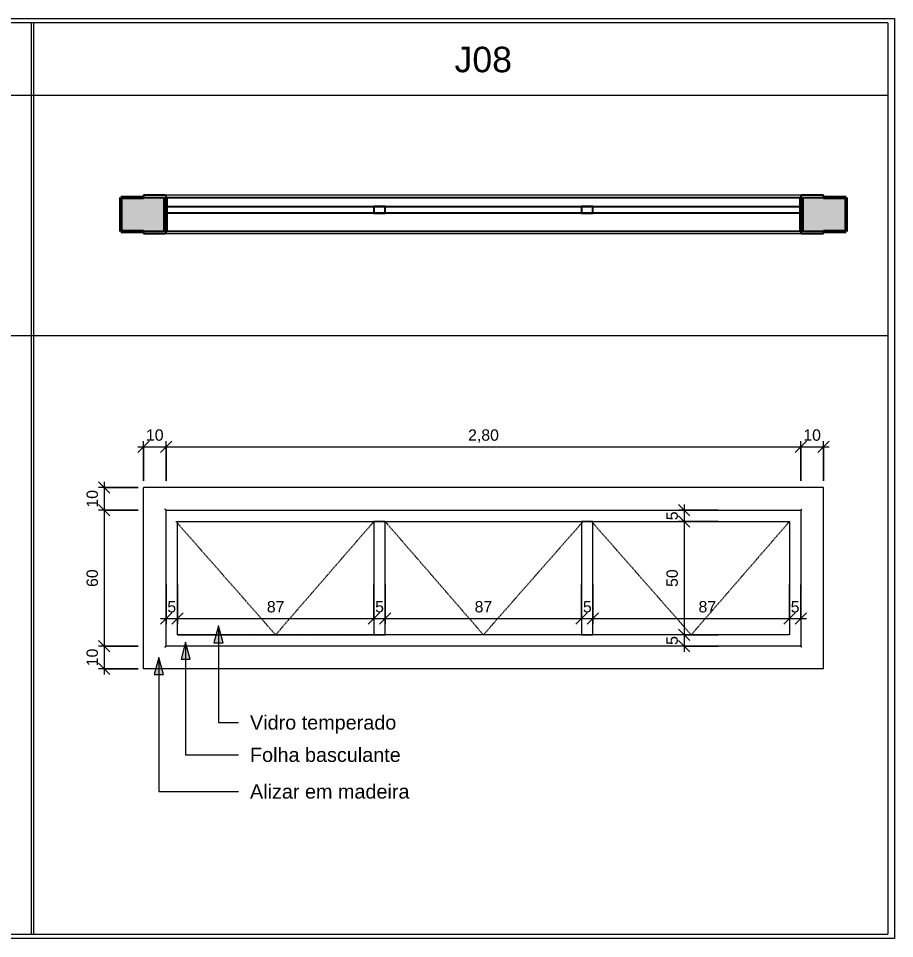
# Model space of a CAD drawing. Header units: millimetres. Extents: x 502 to 64776, y -45 to 5297.
# Drawn here: x 60910 to 64776, y 1167 to 5227 of the extents above; entities that cross this region are included whole.
import ezdxf

# ---------------------------------------------------------------- set-up
doc = ezdxf.new("R2010")
doc.units = ezdxf.units.MM
doc.linetypes.add('Overhead', pattern=[3.96875, 2.38125, -1.5875])
for name, color, linetype, lineweight in [('A-ANNO-DIMS', 211, 'Continuous', 9), ('A-ANNO-DIMS-25', 211, 'Continuous', 9), ('A-DETL-THIN', 151, 'Continuous', 9), ('A-FLOR-OVHD', 1, 'Overhead', 9), ('A-GLAZ', 151, 'Continuous', 25), ('A-WALL', 113, 'Continuous', 50), ('A-WALL-PATT', 111, 'Continuous', 25), ('G-ANNO-TEXT', 231, 'Continuous', 9)]:
    doc.layers.add(name, color=color, linetype=linetype, lineweight=lineweight)
doc.styles.add('@Arial Unicode MS', font='ARIALUNI.TTF', dxfattribs={"height": 50})
doc.styles.add('Arial', font='arial.ttf', dxfattribs={"height": 112.5})
doc.styles.add('Arial_3', font='arial.ttf', dxfattribs={"height": 62.5})
doc.dimstyles.new('CRT_-__Metros_-_Linha_de_chamada_3_5_mm', dxfattribs={"dimscale": 304.8, "dimtxt": 50.292243, "dimasz": 0.164042, "dimexe": 0.082021, "dimexo": 0.0625, "dimgap": 0.04101, "dimtad": 1, "dimlfac": 0.001, "dimrnd": 0.01, "dimzin": 0, "dimdsep": 46, "dimtxsty": '@Arial Unicode MS', "dimblk1": 'OBLIQUE', "dimblk2": 'OBLIQUE', "dimsah": 1, "dimcen": 0.09, "dimdle": 0.082021, "dimazin": 0, "dimtfac": 1, "dimtdec": 4, "dimtix": 1, "dimtmove": 0, "dimatfit": 3, "dimfxl": 0.492126, "dimfxlon": 1, "dimtvp": 1, "dimtolj": 1, "dimtzin": 0, "dimarcsym": 2})
doc.dimstyles.new('CRT_-__Metros_-_Linha_de_chamada_3_5_mm_1', dxfattribs={"dimscale": 304.8, "dimtxt": 50.292243, "dimasz": 0.164042, "dimexe": 0.082021, "dimexo": 0.0625, "dimgap": 0.04101, "dimtad": 1, "dimdec": 0, "dimlfac": 0.1, "dimdsep": 46, "dimtxsty": '@Arial Unicode MS', "dimblk1": 'OBLIQUE', "dimblk2": 'OBLIQUE', "dimsah": 1, "dimcen": 0.09, "dimdle": 0.082021, "dimazin": 0, "dimtfac": 1, "dimtdec": 4, "dimtix": 1, "dimtmove": 0, "dimatfit": 3, "dimfxl": 0.492126, "dimfxlon": 1, "dimtvp": 1, "dimtolj": 1, "dimtzin": 0, "dimarcsym": 2})
doc.dimstyles.new('CRT_-__Metros_-_Linha_de_chamada_3_5_mm_2', dxfattribs={"dimscale": 304.8, "dimtxt": 50.292243, "dimasz": 0.164042, "dimexe": 0.082021, "dimexo": 0.0625, "dimgap": 0.04101, "dimtad": 1, "dimdec": 0, "dimlfac": 0.1, "dimdsep": 46, "dimtxsty": '@Arial Unicode MS', "dimblk1": 'OBLIQUE', "dimblk2": 'OBLIQUE', "dimsah": 1, "dimcen": 0.09, "dimdle": 0.082021, "dimazin": 0, "dimtfac": 1, "dimtdec": 4, "dimtix": 1, "dimtmove": 2, "dimatfit": 3, "dimfxl": 0.492126, "dimfxlon": 1, "dimtvp": 1, "dimtolj": 1, "dimtzin": 0, "dimarcsym": 2})

# ---------------------------------------------------------------- blocks, each defined once
blk = doc.blocks.new('Family - ___-4291962-DETALHAMENTO DE JANELAS')
at = {"layer": 'A-WALL-PATT'}
h = blk.add_hatch(color=256, dxfattribs=at)
h.paths.add_polyline_path([(23369.3, 4287.4), (23564.3, 4287.4), (23564.3, 4437.4), (23364.3, 4437.4), (23364.3, 4287.4)])
h.paths.add_polyline_path([(20559.3, 4287.4), (20564.3, 4287.4), (20564.3, 4437.4), (20364.3, 4437.4), (20364.3, 4287.4), (20464.3, 4287.4)])
at = {"layer": 'A-GLAZ'}
for p, q in [((20464.3, 4447.4), (20464.3, 4437.4)), ((20559.3, 4447.4), (20464.3, 4447.4)), ((20464.3, 4437.4), (20564.3, 4437.4)), ((20564.3, 4437.4), (20564.3, 4442.4)), ((23364.3, 4442.4), (23364.3, 4437.4)), ((23364.3, 4437.4), (23464.3, 4437.4)), ((23464.3, 4447.4), (23369.3, 4447.4)), ((23464.3, 4437.4), (23464.3, 4447.4)), ((20564.3, 4367.4), (20564.3, 4397.4)), ((20564.3, 4397.4), (23364.3, 4397.4)), ((21530.9, 4397.4), (21481, 4397.4)), ((21481, 4397.4), (21481, 4367.4)), ((21530.9, 4367.4), (21530.9, 4397.4)), ((22447.6, 4397.4), (22397.7, 4397.4)), ((22397.7, 4397.4), (22397.7, 4367.4)), ((22447.6, 4367.4), (22447.6, 4397.4)), ((23364.3, 4397.4), (23364.3, 4367.4)), ((23364.3, 4367.4), (20564.3, 4367.4)), ((21481, 4367.4), (21530.9, 4367.4)), ((22397.7, 4367.4), (22447.6, 4367.4)), ((20464.3, 4287.4), (20464.3, 4277.4)), ((20564.3, 4287.4), (20464.3, 4287.4)), ((20464.3, 4277.4), (20559.3, 4277.4)), ((20564.3, 4282.4), (20564.3, 4287.4)), ((23464.3, 4287.4), (23364.3, 4287.4)), ((23364.3, 4287.4), (23364.3, 4282.4)), ((23369.3, 4277.4), (23464.3, 4277.4)), ((23464.3, 4277.4), (23464.3, 4287.4))]:
    blk.add_line(p, q, dxfattribs=at)
at = {"layer": 'A-GLAZ', "lineweight": 9}
for p, q in [((20554.3, 4287.4), (20554.3, 4437.4)), ((23369.3, 4447.4), (20559.3, 4447.4)), ((23364.3, 4437.4), (20564.3, 4437.4)), ((23374.3, 4437.4), (23374.3, 4287.4)), ((20559.3, 4277.4), (23369.3, 4277.4)), ((23364.3, 4287.4), (20564.3, 4287.4))]:
    blk.add_line(p, q, dxfattribs=at)
at = {"layer": 'A-GLAZ'}
for centre, start, end in [((20559.3, 4442.4), 0, 90), ((23369.3, 4442.4), 90, 180), ((20559.3, 4282.4), 270, 0), ((23369.3, 4282.4), 180, 270)]:
    blk.add_arc(centre, 5, start, end, dxfattribs=at)
at = {"layer": 'A-GLAZ', "lineweight": 9}
for points, knots in [([(20559.3, 4447.4), (20559.8, 4447.4), (20560.4, 4447.3), (20561.3, 4447), (20561.8, 4446.8), (20562.1, 4446.6), (20562.5, 4446.3), (20562.8, 4446), (20563.1, 4445.7), (20563.4, 4445.4), (20563.7, 4444.9), (20564, 4444.3), (20564.3, 4443.5), (20564.3, 4442.8), (20564.3, 4442.4)], [0, 0, 0, 0, 0.166667, 0.25, 0.333333, 0.375, 0.416667, 0.5, 0.541667, 0.583333, 0.666667, 0.75, 0.833333, 1, 1, 1, 1]), ([(23369.3, 4447.4), (23368.9, 4447.4), (23368.3, 4447.3), (23367.4, 4447), (23366.9, 4446.8), (23366.6, 4446.6), (23366.2, 4446.3), (23365.9, 4446), (23365.6, 4445.7), (23365.3, 4445.4), (23365, 4444.9), (23364.7, 4444.3), (23364.4, 4443.5), (23364.3, 4442.8), (23364.3, 4442.4)], [0, 0, 0, 0, 0.166667, 0.25, 0.333333, 0.375, 0.416667, 0.5, 0.541667, 0.583333, 0.666667, 0.75, 0.833333, 1, 1, 1, 1]), ([(20564.3, 4282.4), (20564.3, 4282), (20564.3, 4281.3), (20564, 4280.5), (20563.7, 4279.9), (20563.4, 4279.4), (20563.1, 4279.1), (20562.8, 4278.8), (20562.4, 4278.4), (20561.9, 4278.1), (20561.6, 4277.9), (20561.2, 4277.7), (20560.4, 4277.5), (20559.8, 4277.4), (20559.3, 4277.4)], [0, 0, 0, 0, 0.166667, 0.25, 0.333333, 0.416667, 0.458333, 0.5, 0.583333, 0.666667, 0.708333, 0.75, 0.833333, 1, 1, 1, 1]), ([(23364.3, 4282.4), (23364.3, 4282), (23364.4, 4281.3), (23364.7, 4280.5), (23365, 4279.9), (23365.3, 4279.4), (23365.6, 4279.1), (23365.9, 4278.8), (23366.3, 4278.4), (23366.7, 4278.1), (23367.1, 4277.9), (23367.5, 4277.7), (23368.3, 4277.5), (23368.9, 4277.4), (23369.3, 4277.4)], [0, 0, 0, 0, 0.166667, 0.25, 0.333333, 0.416667, 0.458333, 0.5, 0.583333, 0.666667, 0.708333, 0.75, 0.833333, 1, 1, 1, 1])]:
    blk.add_open_spline(points, degree=3, knots=knots, dxfattribs=at)
at = {"layer": 'A-WALL'}
for p, q in [((20464.3, 4437.4), (20364.3, 4437.4)), ((20364.3, 4437.4), (20364.3, 4287.4)), ((20564.3, 4287.4), (20564.3, 4437.4)), ((23364.3, 4437.4), (23364.3, 4287.4)), ((23564.3, 4437.4), (23464.3, 4437.4)), ((23564.3, 4287.4), (23564.3, 4437.4)), ((20364.3, 4287.4), (20464.3, 4287.4)), ((23464.3, 4287.4), (23564.3, 4287.4))]:
    blk.add_line(p, q, dxfattribs=at)
at = {"layer": 'A-WALL', "lineweight": 25}
for p, q in [((20564.3, 4437.4), (23364.3, 4437.4)), ((23364.3, 4287.4), (20564.3, 4287.4))]:
    blk.add_line(p, q, dxfattribs=at)
blk = doc.blocks.new('Family - ___-4291964-DETALHAMENTO DE JANELAS')
at = {"layer": 'A-GLAZ', "lineweight": 9}
for p, q in [((23464.3, 3157.2), (20464.3, 3157.2)), ((20464.3, 2357.2), (20464.3, 3157.2)), ((23464.3, 2357.2), (23464.3, 3157.2)), ((20564.3, 2457.2), (20564.3, 3057.2)), ((20564.3, 3057.2), (23364.3, 3057.2)), ((23364.3, 3057.2), (23364.3, 2457.2)), ((20614.3, 2507.2), (20614.3, 3007.2)), ((20614.3, 3007.2), (23314.3, 3007.2)), ((21531, 3007.2), (21481.1, 3007.2)), ((21481.1, 3007.2), (21481.1, 2507.2)), ((21531, 2507.2), (21531, 3007.2)), ((22447.7, 3007.2), (22397.7, 3007.2)), ((22397.7, 3007.2), (22397.7, 2507.2)), ((22447.7, 2507.2), (22447.7, 3007.2)), ((23314.3, 3007.2), (23314.3, 2507.2)), ((23314.3, 2507.2), (20614.3, 2507.2)), ((21481.1, 2507.2), (21531, 2507.2)), ((22397.7, 2507.2), (22447.7, 2507.2)), ((23364.3, 2457.2), (20564.3, 2457.2)), ((23464.3, 2357.2), (20464.3, 2357.2))]:
    blk.add_line(p, q, dxfattribs=at)
for points, knots in [([(20564.3, 3057.2), (20564.3, 3057.2), (20564.3, 3057.3), (20564, 3057.6), (20563.7, 3057.9), (20563.4, 3058.2), (20563.1, 3058.4), (20562.8, 3058.7), (20562.5, 3059.1), (20562.1, 3059.4), (20561.8, 3059.8), (20561.3, 3060.3), (20560.4, 3061.1), (20559.8, 3061.8), (20559.3, 3062.2)], [-1, -1, -1, -1, -0.833333, -0.75, -0.666667, -0.583333, -0.541667, -0.5, -0.416667, -0.375, -0.333333, -0.25, -0.166667, 0, 0, 0, 0]), ([(23369.3, 3062.2), (23368.9, 3061.8), (23368.3, 3061.1), (23367.4, 3060.3), (23366.9, 3059.8), (23366.6, 3059.4), (23366.2, 3059.1), (23365.9, 3058.7), (23365.6, 3058.5), (23365.3, 3058.2), (23365, 3057.9), (23364.7, 3057.6), (23364.4, 3057.3), (23364.3, 3057.2), (23364.3, 3057.2)], [0, 0, 0, 0, 0.166667, 0.25, 0.333333, 0.375, 0.416667, 0.5, 0.541667, 0.583333, 0.666667, 0.75, 0.833333, 1, 1, 1, 1]), ([(20559.3, 2452.2), (20559.8, 2452.7), (20560.4, 2453.3), (20561.3, 2454.1), (20561.8, 2454.6), (20562.1, 2455), (20562.5, 2455.3), (20562.8, 2455.7), (20563.1, 2456), (20563.4, 2456.3), (20563.7, 2456.6), (20564, 2456.8), (20564.3, 2457.1), (20564.3, 2457.2), (20564.3, 2457.2)], [0, 0, 0, 0, 0.166667, 0.25, 0.333333, 0.375, 0.416667, 0.5, 0.541667, 0.583333, 0.666667, 0.75, 0.833333, 1, 1, 1, 1]), ([(23369.3, 2452.2), (23368.9, 2452.6), (23368.3, 2453.3), (23367.4, 2454.1), (23366.9, 2454.6), (23366.6, 2455), (23366.2, 2455.3), (23365.9, 2455.7), (23365.6, 2456), (23365.3, 2456.3), (23365, 2456.6), (23364.7, 2456.8), (23364.4, 2457.1), (23364.3, 2457.2), (23364.3, 2457.2)], [0, 0, 0, 0, 0.166667, 0.25, 0.333333, 0.375, 0.416667, 0.5, 0.541667, 0.583333, 0.666667, 0.75, 0.833333, 1, 1, 1, 1])]:
    blk.add_open_spline(points, degree=3, knots=knots, dxfattribs=at)
blk = doc.blocks.new('DIMBLOCK223-DETALHAMENTO DE JANELAS')
at = {"layer": 'A-ANNO-DIMS-25'}
for p, q in [((61436.8, 3336.3), (61561.8, 3336.3)), ((61461.8, 3186.3), (61461.8, 3361.3)), ((61461.8, 3336.3), (61461.8, 3186.3)), ((61561.8, 3186.3), (61561.8, 3361.3)), ((61561.8, 3336.3), (61561.8, 3186.3))]:
    blk.add_line(p, q, dxfattribs=at)
at = {"layer": 'A-ANNO-DIMS-25', "lineweight": 18}
for p, q in [((61461.8, 3336.3), (61436.8, 3311.3)), ((61461.8, 3336.3), (61486.8, 3361.3)), ((61561.8, 3336.3), (61536.8, 3311.3)), ((61561.8, 3336.3), (61586.8, 3361.3))]:
    blk.add_line(p, q, dxfattribs=at)
at = {"layer": 'A-ANNO-DIMS-25', "color": 0, "insert": (61473.1, 3413.7), "char_height": 50, "width": 92.937, "attachment_point": 1, "line_spacing_factor": 1.117605, "style": '@Arial Unicode MS'}
blk.add_mtext('10', dxfattribs=at)
blk = doc.blocks.new('_Oblique')
at = {"color": 0, "linetype": 'ByBlock', "lineweight": -2}
blk.add_line((-0.5, -0.5), (0.5, 0.5), dxfattribs=at)
blk = doc.blocks.new('DIMBLOCK224-DETALHAMENTO DE JANELAS')
at = {"layer": 'A-ANNO-DIMS-25', "lineweight": 18}
for p, q in [((61561.8, 3336.3), (61536.8, 3311.3)), ((61561.8, 3336.3), (61586.8, 3361.3)), ((64361.8, 3336.3), (64336.8, 3311.3)), ((64361.8, 3336.3), (64386.8, 3361.3))]:
    blk.add_line(p, q, dxfattribs=at)
at = {"layer": 'A-ANNO-DIMS-25'}
for p, q in [((61561.8, 3186.3), (61561.8, 3361.3)), ((61561.8, 3336.3), (64361.8, 3336.3)), ((61561.8, 3336.3), (61561.8, 3186.3)), ((64361.8, 3186.3), (64361.8, 3361.3)), ((64361.8, 3336.3), (64361.8, 3186.3))]:
    blk.add_line(p, q, dxfattribs=at)
at = {"layer": 'A-ANNO-DIMS-25', "color": 0, "insert": (62894.2, 3413.7), "char_height": 50, "width": 162.337, "attachment_point": 1, "line_spacing_factor": 1.117605, "style": '@Arial Unicode MS'}
blk.add_mtext('2,80', dxfattribs=at)
blk = doc.blocks.new('DIMBLOCK225-DETALHAMENTO DE JANELAS')
at = {"layer": 'A-ANNO-DIMS-25', "lineweight": 18}
for p, q in [((64361.8, 3336.3), (64336.8, 3311.3)), ((64361.8, 3336.3), (64386.8, 3361.3)), ((64461.8, 3336.3), (64436.8, 3311.3)), ((64461.8, 3336.3), (64486.8, 3361.3))]:
    blk.add_line(p, q, dxfattribs=at)
at = {"layer": 'A-ANNO-DIMS-25'}
for p, q in [((64361.8, 3186.3), (64361.8, 3361.3)), ((64361.8, 3336.3), (64486.8, 3336.3)), ((64361.8, 3336.3), (64361.8, 3186.3)), ((64461.8, 3186.3), (64461.8, 3361.3)), ((64461.8, 3336.3), (64461.8, 3186.3))]:
    blk.add_line(p, q, dxfattribs=at)
at = {"layer": 'A-ANNO-DIMS-25', "color": 0, "insert": (64373.1, 3413.7), "char_height": 50, "width": 92.937, "attachment_point": 1, "line_spacing_factor": 1.117605, "style": '@Arial Unicode MS'}
blk.add_mtext('10', dxfattribs=at)
blk = doc.blocks.new('DIMBLOCK226-DETALHAMENTO DE JANELAS')
at = {"layer": 'A-ANNO-DIMS-25', "lineweight": 18}
for p, q in [((61288.5, 3157.2), (61263.5, 3182.2)), ((61288.5, 3157.2), (61313.5, 3132.2)), ((61288.5, 3057.2), (61263.5, 3082.2)), ((61288.5, 3057.2), (61313.5, 3032.2))]:
    blk.add_line(p, q, dxfattribs=at)
at = {"layer": 'A-ANNO-DIMS-25'}
for p, q in [((61288.5, 3182.2), (61288.5, 3057.2)), ((61438.5, 3157.2), (61263.5, 3157.2)), ((61288.5, 3157.2), (61438.5, 3157.2)), ((61438.5, 3057.2), (61263.5, 3057.2)), ((61288.5, 3057.2), (61438.5, 3057.2))]:
    blk.add_line(p, q, dxfattribs=at)
at = {"layer": 'A-ANNO-DIMS-25', "color": 0, "insert": (61211.1, 3068.5), "char_height": 50, "width": 92.937, "attachment_point": 1, "rotation": 90, "line_spacing_factor": 1.117605, "style": '@Arial Unicode MS'}
blk.add_mtext('10', dxfattribs=at)
blk = doc.blocks.new('DIMBLOCK227-DETALHAMENTO DE JANELAS')
at = {"layer": 'A-ANNO-DIMS-25', "lineweight": 18}
for p, q in [((61288.5, 3057.2), (61263.5, 3082.2)), ((61288.5, 3057.2), (61313.5, 3032.2)), ((61288.5, 2457.2), (61263.5, 2482.2)), ((61288.5, 2457.2), (61313.5, 2432.2))]:
    blk.add_line(p, q, dxfattribs=at)
at = {"layer": 'A-ANNO-DIMS-25'}
for p, q in [((61438.5, 3057.2), (61263.5, 3057.2)), ((61288.5, 3057.2), (61288.5, 2457.2)), ((61288.5, 3057.2), (61438.5, 3057.2)), ((61438.5, 2457.2), (61263.5, 2457.2)), ((61288.5, 2457.2), (61438.5, 2457.2))]:
    blk.add_line(p, q, dxfattribs=at)
at = {"layer": 'A-ANNO-DIMS-25', "color": 0, "insert": (61211.1, 2718.5), "char_height": 50, "width": 92.937, "attachment_point": 1, "rotation": 90, "line_spacing_factor": 1.117605, "style": '@Arial Unicode MS'}
blk.add_mtext('60', dxfattribs=at)
blk = doc.blocks.new('DIMBLOCK228-DETALHAMENTO DE JANELAS')
at = {"layer": 'A-ANNO-DIMS-25', "lineweight": 18}
for p, q in [((61288.5, 2457.2), (61263.5, 2482.2)), ((61288.5, 2457.2), (61313.5, 2432.2)), ((61288.5, 2357.2), (61263.5, 2382.2)), ((61288.5, 2357.2), (61313.5, 2332.2))]:
    blk.add_line(p, q, dxfattribs=at)
at = {"layer": 'A-ANNO-DIMS-25'}
for p, q in [((61438.5, 2457.2), (61263.5, 2457.2)), ((61288.5, 2457.2), (61288.5, 2332.2)), ((61288.5, 2457.2), (61438.5, 2457.2)), ((61438.5, 2357.2), (61263.5, 2357.2)), ((61288.5, 2357.2), (61438.5, 2357.2))]:
    blk.add_line(p, q, dxfattribs=at)
at = {"layer": 'A-ANNO-DIMS-25', "color": 0, "insert": (61211.1, 2368.5), "char_height": 50, "width": 92.937, "attachment_point": 1, "rotation": 90, "line_spacing_factor": 1.117605, "style": '@Arial Unicode MS'}
blk.add_mtext('10', dxfattribs=at)
blk = doc.blocks.new('DIMBLOCK229-DETALHAMENTO DE JANELAS')
at = {"layer": 'A-ANNO-DIMS-25', "lineweight": 18}
for p, q in [((63846.7, 3057.2), (63821.7, 3082.2)), ((63846.7, 3057.2), (63871.7, 3032.2)), ((63846.7, 3007.2), (63821.7, 3032.2)), ((63846.7, 3007.2), (63871.7, 2982.2))]:
    blk.add_line(p, q, dxfattribs=at)
at = {"layer": 'A-ANNO-DIMS-25'}
for p, q in [((63996.7, 3057.2), (63821.7, 3057.2)), ((63846.7, 3082.2), (63846.7, 3007.2)), ((63846.7, 3057.2), (63996.7, 3057.2)), ((63996.7, 3007.2), (63821.7, 3007.2)), ((63846.7, 3007.2), (63996.7, 3007.2))]:
    blk.add_line(p, q, dxfattribs=at)
at = {"layer": 'A-ANNO-DIMS-25', "color": 0, "insert": (63769.3, 3012.8), "char_height": 50, "width": 46.468, "attachment_point": 1, "rotation": 90, "line_spacing_factor": 1.117605, "style": '@Arial Unicode MS'}
blk.add_mtext('5', dxfattribs=at)
blk = doc.blocks.new('DIMBLOCK230-DETALHAMENTO DE JANELAS')
at = {"layer": 'A-ANNO-DIMS-25', "lineweight": 18}
for p, q in [((63846.7, 3007.2), (63821.7, 3032.2)), ((63846.7, 3007.2), (63871.7, 2982.2)), ((63846.7, 2507.2), (63821.7, 2532.2)), ((63846.7, 2507.2), (63871.7, 2482.2))]:
    blk.add_line(p, q, dxfattribs=at)
at = {"layer": 'A-ANNO-DIMS-25'}
for p, q in [((63996.7, 3007.2), (63821.7, 3007.2)), ((63846.7, 3007.2), (63846.7, 2507.2)), ((63846.7, 3007.2), (63996.7, 3007.2)), ((63996.7, 2507.2), (63821.7, 2507.2)), ((63846.7, 2507.2), (63996.7, 2507.2))]:
    blk.add_line(p, q, dxfattribs=at)
at = {"layer": 'A-ANNO-DIMS-25', "color": 0, "insert": (63769.3, 2718.5), "char_height": 50, "width": 92.937, "attachment_point": 1, "rotation": 90, "line_spacing_factor": 1.117605, "style": '@Arial Unicode MS'}
blk.add_mtext('50', dxfattribs=at)
blk = doc.blocks.new('DIMBLOCK231-DETALHAMENTO DE JANELAS')
at = {"layer": 'A-ANNO-DIMS-25', "lineweight": 18}
for p, q in [((63846.7, 2507.2), (63821.7, 2532.2)), ((63846.7, 2457.2), (63821.7, 2482.2)), ((63846.7, 2507.2), (63871.7, 2482.2)), ((63846.7, 2457.2), (63871.7, 2432.2))]:
    blk.add_line(p, q, dxfattribs=at)
at = {"layer": 'A-ANNO-DIMS-25'}
for p, q in [((63996.7, 2507.2), (63821.7, 2507.2)), ((63846.7, 2507.2), (63846.7, 2432.2)), ((63846.7, 2507.2), (63996.7, 2507.2)), ((63996.7, 2457.2), (63821.7, 2457.2)), ((63846.7, 2457.2), (63996.7, 2457.2))]:
    blk.add_line(p, q, dxfattribs=at)
at = {"layer": 'A-ANNO-DIMS-25', "color": 0, "insert": (63769.3, 2462.8), "char_height": 50, "width": 46.468, "attachment_point": 1, "rotation": 90, "line_spacing_factor": 1.117605, "style": '@Arial Unicode MS'}
blk.add_mtext('5', dxfattribs=at)
blk = doc.blocks.new('DIMBLOCK232-DETALHAMENTO DE JANELAS')
at = {"layer": 'A-ANNO-DIMS-25'}
for p, q in [((61561.8, 2728.7), (61561.8, 2553.7)), ((61561.8, 2578.7), (61561.8, 2728.7)), ((61611.8, 2728.7), (61611.8, 2553.7)), ((61611.8, 2578.7), (61611.8, 2728.7)), ((61536.8, 2578.7), (61611.8, 2578.7))]:
    blk.add_line(p, q, dxfattribs=at)
at = {"layer": 'A-ANNO-DIMS-25', "lineweight": 18}
for p, q in [((61561.8, 2578.7), (61586.8, 2603.7)), ((61611.8, 2578.7), (61636.8, 2603.7)), ((61561.8, 2578.7), (61536.8, 2553.7)), ((61611.8, 2578.7), (61586.8, 2553.7))]:
    blk.add_line(p, q, dxfattribs=at)
at = {"layer": 'A-ANNO-DIMS-25', "color": 0, "insert": (61567.4, 2656.1), "char_height": 50, "width": 46.468, "attachment_point": 1, "line_spacing_factor": 1.117605, "style": '@Arial Unicode MS'}
blk.add_mtext('5', dxfattribs=at)
blk = doc.blocks.new('DIMBLOCK233-DETALHAMENTO DE JANELAS')
at = {"layer": 'A-ANNO-DIMS-25'}
for p, q in [((61611.8, 2728.7), (61611.8, 2553.7)), ((61611.8, 2578.7), (61611.8, 2728.7)), ((62478.5, 2728.7), (62478.5, 2553.7)), ((62478.5, 2578.7), (62478.5, 2728.7)), ((61611.8, 2578.7), (62478.5, 2578.7))]:
    blk.add_line(p, q, dxfattribs=at)
at = {"layer": 'A-ANNO-DIMS-25', "lineweight": 18}
for p, q in [((61611.8, 2578.7), (61636.8, 2603.7)), ((62478.5, 2578.7), (62503.5, 2603.7)), ((61611.8, 2578.7), (61586.8, 2553.7)), ((62478.5, 2578.7), (62453.5, 2553.7))]:
    blk.add_line(p, q, dxfattribs=at)
at = {"layer": 'A-ANNO-DIMS-25', "color": 0, "insert": (62006.5, 2656.1), "char_height": 50, "width": 92.937, "attachment_point": 1, "line_spacing_factor": 1.117605, "style": '@Arial Unicode MS'}
blk.add_mtext('87', dxfattribs=at)
blk = doc.blocks.new('DIMBLOCK234-DETALHAMENTO DE JANELAS')
at = {"layer": 'A-ANNO-DIMS-25'}
for p, q in [((62478.5, 2728.7), (62478.5, 2553.7)), ((62478.5, 2578.7), (62478.5, 2728.7)), ((62528.5, 2728.7), (62528.5, 2553.7)), ((62528.5, 2578.7), (62528.5, 2728.7)), ((62478.5, 2578.7), (62528.5, 2578.7))]:
    blk.add_line(p, q, dxfattribs=at)
at = {"layer": 'A-ANNO-DIMS-25', "lineweight": 18}
for p, q in [((62478.5, 2578.7), (62503.5, 2603.7)), ((62528.5, 2578.7), (62553.5, 2603.7)), ((62478.5, 2578.7), (62453.5, 2553.7)), ((62528.5, 2578.7), (62503.5, 2553.7))]:
    blk.add_line(p, q, dxfattribs=at)
at = {"layer": 'A-ANNO-DIMS-25', "color": 0, "insert": (62484.1, 2656.1), "char_height": 50, "width": 46.468, "attachment_point": 1, "line_spacing_factor": 1.117605, "style": '@Arial Unicode MS'}
blk.add_mtext('5', dxfattribs=at)
blk = doc.blocks.new('DIMBLOCK235-DETALHAMENTO DE JANELAS')
at = {"layer": 'A-ANNO-DIMS-25'}
for p, q in [((62528.5, 2728.7), (62528.5, 2553.7)), ((62528.5, 2578.7), (62528.5, 2728.7)), ((63395.2, 2728.7), (63395.2, 2553.7)), ((63395.2, 2578.7), (63395.2, 2728.7)), ((62528.5, 2578.7), (63395.2, 2578.7))]:
    blk.add_line(p, q, dxfattribs=at)
at = {"layer": 'A-ANNO-DIMS-25', "lineweight": 18}
for p, q in [((62528.5, 2578.7), (62553.5, 2603.7)), ((63395.2, 2578.7), (63420.2, 2603.7)), ((62528.5, 2578.7), (62503.5, 2553.7)), ((63395.2, 2578.7), (63370.2, 2553.7))]:
    blk.add_line(p, q, dxfattribs=at)
at = {"layer": 'A-ANNO-DIMS-25', "color": 0, "insert": (62923.1, 2656.1), "char_height": 50, "width": 92.937, "attachment_point": 1, "line_spacing_factor": 1.117605, "style": '@Arial Unicode MS'}
blk.add_mtext('87', dxfattribs=at)
blk = doc.blocks.new('DIMBLOCK236-DETALHAMENTO DE JANELAS')
at = {"layer": 'A-ANNO-DIMS-25'}
for p, q in [((63395.2, 2728.7), (63395.2, 2553.7)), ((63395.2, 2578.7), (63395.2, 2728.7)), ((63445.1, 2728.7), (63445.1, 2553.7)), ((63445.1, 2578.7), (63445.1, 2728.7)), ((63395.2, 2578.7), (63445.1, 2578.7))]:
    blk.add_line(p, q, dxfattribs=at)
at = {"layer": 'A-ANNO-DIMS-25', "lineweight": 18}
for p, q in [((63395.2, 2578.7), (63420.2, 2603.7)), ((63445.1, 2578.7), (63470.1, 2603.7)), ((63395.2, 2578.7), (63370.2, 2553.7)), ((63445.1, 2578.7), (63420.1, 2553.7))]:
    blk.add_line(p, q, dxfattribs=at)
at = {"layer": 'A-ANNO-DIMS-25', "color": 0, "insert": (63400.8, 2656.1), "char_height": 50, "width": 46.468, "attachment_point": 1, "line_spacing_factor": 1.117605, "style": '@Arial Unicode MS'}
blk.add_mtext('5', dxfattribs=at)
blk = doc.blocks.new('DIMBLOCK237-DETALHAMENTO DE JANELAS')
at = {"layer": 'A-ANNO-DIMS-25'}
for p, q in [((63445.1, 2728.7), (63445.1, 2553.7)), ((63445.1, 2578.7), (63445.1, 2728.7)), ((64311.8, 2728.7), (64311.8, 2553.7)), ((64311.8, 2578.7), (64311.8, 2728.7)), ((63445.1, 2578.7), (64311.8, 2578.7))]:
    blk.add_line(p, q, dxfattribs=at)
at = {"layer": 'A-ANNO-DIMS-25', "lineweight": 18}
for p, q in [((63445.1, 2578.7), (63470.1, 2603.7)), ((64311.8, 2578.7), (64336.8, 2603.7)), ((63445.1, 2578.7), (63420.1, 2553.7)), ((64311.8, 2578.7), (64286.8, 2553.7))]:
    blk.add_line(p, q, dxfattribs=at)
at = {"layer": 'A-ANNO-DIMS-25', "color": 0, "insert": (63910.7, 2656.1), "char_height": 50, "width": 92.937, "attachment_point": 1, "line_spacing_factor": 1.117605, "style": '@Arial Unicode MS'}
blk.add_mtext('87', dxfattribs=at)
blk = doc.blocks.new('DIMBLOCK238-DETALHAMENTO DE JANELAS')
at = {"layer": 'A-ANNO-DIMS-25'}
for p, q in [((64311.8, 2728.7), (64311.8, 2553.7)), ((64311.8, 2578.7), (64311.8, 2728.7)), ((64361.8, 2728.7), (64361.8, 2553.7)), ((64361.8, 2578.7), (64361.8, 2728.7)), ((64311.8, 2578.7), (64386.8, 2578.7))]:
    blk.add_line(p, q, dxfattribs=at)
at = {"layer": 'A-ANNO-DIMS-25', "lineweight": 18}
for p, q in [((64311.8, 2578.7), (64336.8, 2603.7)), ((64361.8, 2578.7), (64386.8, 2603.7)), ((64311.8, 2578.7), (64286.8, 2553.7)), ((64361.8, 2578.7), (64336.8, 2553.7))]:
    blk.add_line(p, q, dxfattribs=at)
at = {"layer": 'A-ANNO-DIMS-25', "color": 0, "insert": (64317.4, 2656.1), "char_height": 50, "width": 46.468, "attachment_point": 1, "line_spacing_factor": 1.117605, "style": '@Arial Unicode MS'}
blk.add_mtext('5', dxfattribs=at)

msp = doc.modelspace()

# ---------------------------------------------------------------- hatches: boundary and pattern name
at = {"layer": 'G-ANNO-TEXT'}
for points in [[(61793.348, 2546.897), (61773.252, 2471.897), (61813.444, 2471.897)], [(61648.168, 2474.307), (61628.072, 2399.307), (61668.265, 2399.307)], [(61529.8, 2407.341), (61509.704, 2332.341), (61549.896, 2332.341)]]:
    msp.add_hatch(color=7, dxfattribs=at).paths.add_polyline_path(points)

# ---------------------------------------------------------------- linework, layer by layer
at = {"layer": 'A-DETL-THIN'}
for p, q in [((41533.513, 5227.008), (64775.725, 5227.008)), ((64745.725, 5207.008), (55904.162, 5207.008)), ((60966.397, 5207.008), (60966.397, 1187.008)), ((60976.397, 5207.008), (60976.397, 1187.008)), ((64745.725, 5207.008), (64745.725, 1187.008)), ((64775.725, 5227.008), (64775.725, 1167.008)), ((64745.725, 4887.008), (41853.513, 4887.008)), ((64745.725, 3827.008), (41853.513, 3827.008)), ((55904.162, 1187.008), (64745.725, 1187.008)), ((64775.725, 1167.008), (41533.513, 1167.008))]:
    msp.add_line(p, q, dxfattribs=at)
at = {"layer": 'A-FLOR-OVHD'}
for p, q in [((62045.176, 2507.211), (61605.751, 3007.211)), ((62045.176, 2507.211), (62478.543, 3007.211)), ((62961.842, 2507.211), (62528.475, 3007.211)), ((62961.842, 2507.211), (63401.267, 3007.211)), ((63878.509, 2507.211), (63439.084, 3007.211)), ((63878.509, 2507.211), (64311.876, 3007.211)), ((61611.809, 2507.211), (62478.543, 2507.211))]:
    msp.add_line(p, q, dxfattribs=at)
at = {"layer": 'G-ANNO-TEXT', "color": 7}
for p, q in [((61793.348, 2546.897), (61773.252, 2471.897)), ((61813.444, 2471.897), (61793.348, 2546.897)), ((61793.348, 2546.897), (61793.348, 2120.569)), ((61648.168, 2474.307), (61628.072, 2399.307)), ((61668.265, 2399.307), (61648.168, 2474.307)), ((61648.168, 2474.307), (61648.168, 1977.892)), ((61773.252, 2471.897), (61813.444, 2471.897)), ((61529.8, 2407.341), (61509.704, 2332.341)), ((61549.896, 2332.341), (61529.8, 2407.341)), ((61529.8, 2407.341), (61529.8, 1815.917)), ((61628.072, 2399.307), (61668.265, 2399.307)), ((61509.704, 2332.341), (61549.896, 2332.341)), ((61793.348, 2120.569), (61881.28, 2120.569)), ((61648.168, 1977.892), (61881.28, 1977.892)), ((61529.8, 1815.917), (61881.28, 1815.917))]:
    msp.add_line(p, q, dxfattribs=at)

# ---------------------------------------------------------------- block references
at = {"layer": 'A-GLAZ', "lineweight": 9}
msp.add_blockref('Family - ___-4291964-DETALHAMENTO DE JANELAS', (40997.462, 0), dxfattribs=at)
at = {"layer": 'A-WALL', "lineweight": 25}
msp.add_blockref('Family - ___-4291962-DETALHAMENTO DE JANELAS', (40997.462, 0), dxfattribs=at)

# ---------------------------------------------------------------- texts
at = {"layer": 'G-ANNO-TEXT', "color": 7, "insert": (62834.458, 5101.947), "char_height": 112.5, "width": 308.64969, "attachment_point": 1, "style": 'Arial', "bg_fill": 3, "box_fill_scale": 1.25, "bg_fill_color": 256, "bg_fill_true_color": 13158600, "bg_fill_transparency": 0}
msp.add_mtext('J08', dxfattribs=at)
at = {"layer": 'G-ANNO-TEXT', "color": 7, "char_height": 62.5, "attachment_point": 1, "style": 'Arial_3'}
for s, insert, width in [('Vidro temperado', (61932.08, 2151.819), 779.64109), ('Folha basculante', (61932.08, 2009.142), 793.67063), ('Alizar em madeira', (61932.08, 1847.167), 849.78875)]:
    msp.add_mtext(s, dxfattribs=dict(at, insert=insert, width=width))

# ---------------------------------------------------------------- dimensions: what is measured, and where the dimension line sits
at = {"layer": 'A-ANNO-DIMS'}
for base, p1, p2, dimstyle, override, picture, middle in [((61561.809, 3336.317), (61461.809, 3186.317), (61561.809, 3186.317), 'CRT_-__Metros_-_Linha_de_chamada_3_5_mm_1', {"dimpost": '<>', "dimfxl": 100}, 'DIMBLOCK223-DETALHAMENTO DE JANELAS', (61511.809, 3374.363)), ((64361.809, 3336.317), (61561.809, 3186.317), (64361.809, 3186.317), 'CRT_-__Metros_-_Linha_de_chamada_3_5_mm', {"dimpost": '<>', "dimfxl": 2800}, 'DIMBLOCK224-DETALHAMENTO DE JANELAS', (62961.809, 3374.363)), ((64461.809, 3336.317), (64361.809, 3186.317), (64461.809, 3186.317), 'CRT_-__Metros_-_Linha_de_chamada_3_5_mm_1', {"dimpost": '<>', "dimfxl": 100}, 'DIMBLOCK225-DETALHAMENTO DE JANELAS', (64411.809, 3374.363)), ((61611.809, 2578.745), (61561.809, 2728.745), (61611.809, 2728.745), 'CRT_-__Metros_-_Linha_de_chamada_3_5_mm_1', {"dimpost": '<>', "dimfxl": 50}, 'DIMBLOCK232-DETALHAMENTO DE JANELAS', (61586.809, 2616.672)), ((62478.543, 2578.745), (61611.809, 2728.745), (62478.543, 2728.745), 'CRT_-__Metros_-_Linha_de_chamada_3_5_mm_1', {"dimpost": '<>', "dimfxl": 866.734055}, 'DIMBLOCK233-DETALHAMENTO DE JANELAS', (62045.176, 2616.791)), ((62528.475, 2578.745), (62478.543, 2728.745), (62528.475, 2728.745), 'CRT_-__Metros_-_Linha_de_chamada_3_5_mm_1', {"dimpost": '<>', "dimfxl": 49.932612}, 'DIMBLOCK234-DETALHAMENTO DE JANELAS', (62503.509, 2616.672)), ((63395.209, 2578.745), (62528.475, 2728.745), (63395.209, 2728.745), 'CRT_-__Metros_-_Linha_de_chamada_3_5_mm_1', {"dimpost": '<>', "dimfxl": 866.734055}, 'DIMBLOCK235-DETALHAMENTO DE JANELAS', (62961.842, 2616.791)), ((63445.142, 2578.745), (63395.209, 2728.745), (63445.142, 2728.745), 'CRT_-__Metros_-_Linha_de_chamada_3_5_mm_1', {"dimpost": '<>', "dimfxl": 49.932612}, 'DIMBLOCK236-DETALHAMENTO DE JANELAS', (63420.176, 2616.672)), ((64361.809, 2578.745), (64311.809, 2728.745), (64361.809, 2728.745), 'CRT_-__Metros_-_Linha_de_chamada_3_5_mm_1', {"dimpost": '<>', "dimfxl": 50}, 'DIMBLOCK238-DETALHAMENTO DE JANELAS', (64336.809, 2616.672))]:
    dim = msp.add_linear_dim(base=base, p1=p1, p2=p2, dimstyle=dimstyle, override=override, dxfattribs=at)
    dim.commit()
    dim.dimension.update_dxf_attribs({"geometry": picture, "text_midpoint": middle})
for base, p1, p2, override, picture, middle in [((61288.505, 3057.211), (61438.505, 3157.211), (61438.505, 3057.211), {"dimpost": '<>', "dimfxl": 100}, 'DIMBLOCK226-DETALHAMENTO DE JANELAS', (61250.459, 3107.211)), ((61288.505, 2457.211), (61438.505, 3057.211), (61438.505, 2457.211), {"dimpost": '<>', "dimfxl": 600}, 'DIMBLOCK227-DETALHAMENTO DE JANELAS', (61250.459, 2757.211)), ((63846.737, 3007.211), (63996.737, 3057.211), (63996.737, 3007.211), {"dimpost": '<>', "dimfxl": 50}, 'DIMBLOCK229-DETALHAMENTO DE JANELAS', (63808.81, 3032.211)), ((63846.737, 2507.211), (63996.737, 3007.211), (63996.737, 2507.211), {"dimpost": '<>', "dimfxl": 500}, 'DIMBLOCK230-DETALHAMENTO DE JANELAS', (63808.691, 2757.211)), ((63846.737, 2457.211), (63996.737, 2507.211), (63996.737, 2457.211), {"dimpost": '<>', "dimfxl": 50}, 'DIMBLOCK231-DETALHAMENTO DE JANELAS', (63808.81, 2482.211)), ((61288.505, 2357.211), (61438.505, 2457.211), (61438.505, 2357.211), {"dimpost": '<>', "dimfxl": 100}, 'DIMBLOCK228-DETALHAMENTO DE JANELAS', (61250.459, 2407.211))]:
    dim = msp.add_linear_dim(base=base, p1=p1, p2=p2, angle=90, dimstyle='CRT_-__Metros_-_Linha_de_chamada_3_5_mm_1', override=override, dxfattribs=at)
    dim.commit()
    dim.dimension.update_dxf_attribs({"geometry": picture, "text_midpoint": middle})
dim = msp.add_linear_dim(base=(64311.809, 2578.745), p1=(63445.142, 2728.745), p2=(64311.809, 2728.745), dimstyle='CRT_-__Metros_-_Linha_de_chamada_3_5_mm_2', override={"dimpost": '<>', "dimfxl": 866.666667}, dxfattribs=at)
dim.commit()
dim.dimension.update_dxf_attribs({"geometry": 'DIMBLOCK237-DETALHAMENTO DE JANELAS', "text_midpoint": (63957.164, 2622.813), "dimtype": 160})

doc.saveas('drawing.dxf')
